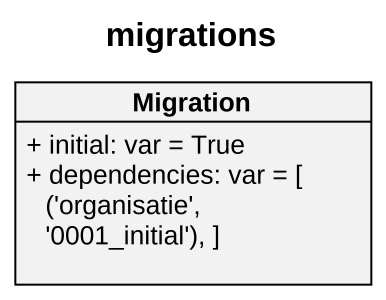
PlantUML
@startuml
title migrations
hide circle
hide empty members
skinparam classAttributeIconSize 0
class Migration {
  + initial: var = True
  {field} + dependencies: var = [ ('organisatie', '0001_initial'), ]
}
@enduml
